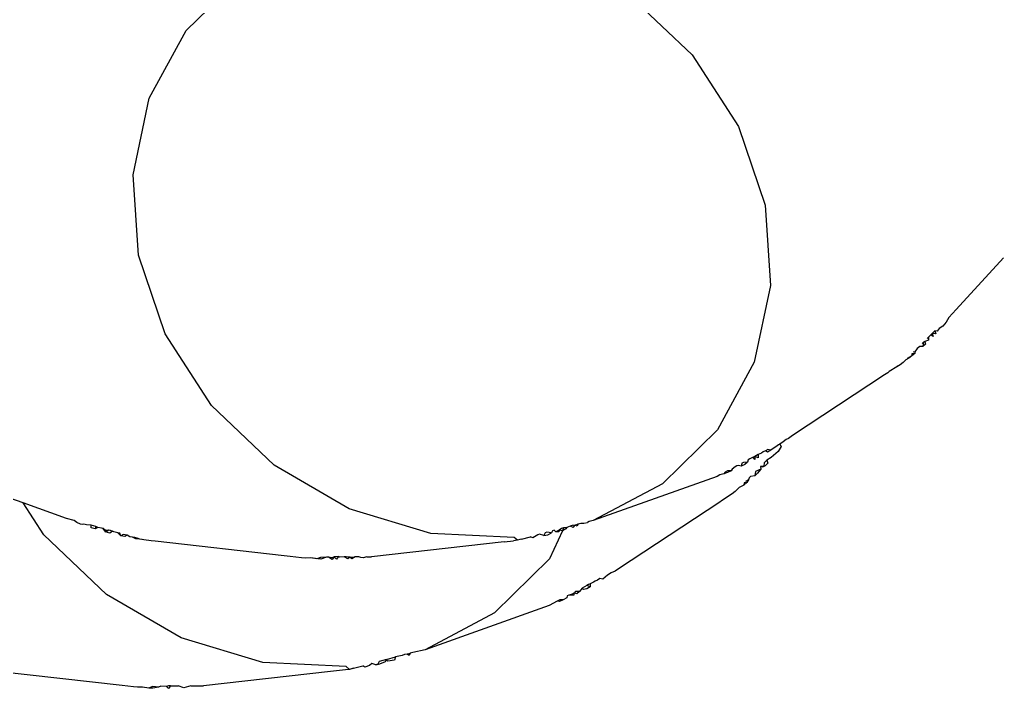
# Model space of a CAD drawing. Header units: inches. Extents: x 9636 to 21597, y -10243 to 557.
# Drawn here: x 13971.647 to 13972.565, y -8281.212 to -8280.585 of the extents above; entities that cross this region are included whole.
import ezdxf

# ---------------------------------------------------------------- set-up
doc = ezdxf.new("R2010")
doc.units = ezdxf.units.IN
doc.header["$MEASUREMENT"] = 0
doc.layers.add('Edges', color=7, linetype='Continuous')

# ---------------------------------------------------------------- blocks, each defined once
blk = doc.blocks.new('Porch Swing Bed Twin Size pl')
at = {"layer": 'Edges'}
for p, q in [((31.27735, 2.6052), (31.36445, 2.61507)), ((31.37297, 2.61504), (31.36445, 2.61507)), ((31.37297, 2.61504), (31.3778, 2.61636)), ((31.3778, 2.61636), (31.38178, 2.615)), ((31.38705, 2.61498), (31.38178, 2.615)), ((31.38705, 2.61498), (31.38841, 2.61678)), ((31.38705, 2.61498), (31.38844, 2.61504)), ((31.38841, 2.61678), (31.38982, 2.61555)), ((31.38844, 2.61504), (31.38982, 2.61555)), ((31.38982, 2.61555), (31.39371, 2.61528)), ((31.39371, 2.61528), (31.39529, 2.61601)), ((31.39529, 2.61601), (31.39903, 2.61667)), ((31.39529, 2.61601), (31.39935, 2.61555)), ((31.39903, 2.61667), (31.40182, 2.61655)), ((31.39935, 2.61555), (31.40182, 2.61655)), ((31.40182, 2.61655), (31.40617, 2.61586)), ((31.40617, 2.61586), (31.40963, 2.61602)), ((31.40963, 2.61602), (31.41241, 2.61576)), ((31.41241, 2.61576), (31.42018, 2.61484)), ((31.42018, 2.61484), (31.5125, 2.60442)), ((31.24358, 2.59997), (31.23972, 2.59824)), ((31.24628, 2.60058), (31.24358, 2.59997)), ((31.24411, 2.59828), (31.24501, 2.60013)), ((31.24501, 2.60013), (31.24628, 2.60058)), ((31.24628, 2.60058), (31.24914, 2.59964)), ((31.24914, 2.59964), (31.25076, 2.60109)), ((31.25076, 2.60109), (31.2539, 2.60211)), ((31.2539, 2.60211), (31.25531, 2.60129)), ((31.26156, 2.60298), (31.25531, 2.60129)), ((31.26156, 2.60298), (31.26436, 2.60373)), ((31.26156, 2.60298), (31.26263, 2.60326)), ((31.26436, 2.60373), (31.26713, 2.60407)), ((31.26436, 2.60373), (31.26661, 2.60186)), ((31.26661, 2.60186), (31.32363, 2.59912)), ((31.26713, 2.60407), (31.27735, 2.6052)), ((31.22274, 2.59254), (31.22344, 2.59414)), ((31.22485, 2.59329), (31.22274, 2.59254)), ((31.22344, 2.59414), (31.22485, 2.59329)), ((31.22485, 2.59329), (31.22673, 2.59361)), ((31.22673, 2.59361), (31.22832, 2.59418)), ((31.22832, 2.59418), (31.23273, 2.59522)), ((31.23273, 2.59522), (31.23342, 2.59731)), ((31.23908, 2.59693), (31.23273, 2.59522)), ((31.23342, 2.59731), (31.23804, 2.59799)), ((31.23804, 2.59799), (31.23908, 2.59693)), ((31.23908, 2.59693), (31.24411, 2.59828)), ((31.23972, 2.59824), (31.23908, 2.59693)), ((31.32363, 2.59912), (31.37967, 2.58222)), ((31.12758, 2.55997), (31.2125, 2.59024)), ((31.16498, 2.56507), (31.2125, 2.59024)), ((31.2125, 2.59024), (31.22097, 2.59206)), ((31.22097, 2.59206), (31.22274, 2.59254)), ((31.37967, 2.58222), (31.43092, 2.55231)), ((31.12203, 2.55702), (31.12758, 2.55997)), ((31.1273, 2.52805), (31.16498, 2.56507)), ((31.11031, 2.5516), (31.11095, 2.55308)), ((31.11095, 2.55308), (31.11401, 2.55277)), ((31.11401, 2.55277), (31.11519, 2.5534)), ((31.11519, 2.5534), (31.11537, 2.55465)), ((31.11537, 2.55465), (31.1179, 2.55617)), ((31.1179, 2.55617), (31.12042, 2.55722)), ((31.1179, 2.55617), (31.12031, 2.55611)), ((31.12031, 2.55611), (31.12203, 2.55702)), ((31.12042, 2.55722), (31.12203, 2.55702)), ((31.09937, 2.54501), (31.09943, 2.54718)), ((31.09943, 2.54718), (31.10179, 2.54847)), ((31.09943, 2.54718), (31.10169, 2.54631)), ((31.10055, 2.54564), (31.10169, 2.54631)), ((31.10169, 2.54631), (31.10503, 2.54802)), ((31.10179, 2.54847), (31.10401, 2.54894)), ((31.10401, 2.54894), (31.10503, 2.54802)), ((31.10503, 2.54802), (31.10671, 2.55028)), ((31.10671, 2.55028), (31.10851, 2.55191)), ((31.10671, 2.55028), (31.10951, 2.55039)), ((31.10851, 2.55191), (31.11031, 2.5516)), ((31.10951, 2.55039), (31.11031, 2.5516)), ((31.11031, 2.5516), (31.1116, 2.55208)), ((31.1116, 2.55208), (31.11401, 2.55277)), ((31.43092, 2.55231), (31.47388, 2.51143)), ((31.08759, 2.53909), (31.09067, 2.54199)), ((31.09067, 2.54199), (31.09283, 2.54155)), ((31.09283, 2.54155), (31.09432, 2.54253)), ((31.09432, 2.54253), (31.09606, 2.54326)), ((31.09606, 2.54326), (31.09716, 2.54399)), ((31.09716, 2.54399), (31.09937, 2.54501)), ((31.09937, 2.54501), (31.10055, 2.54564)), ((31.01058, 2.48909), (31.08012, 2.53481)), ((31.08012, 2.53481), (31.08227, 2.53636)), ((31.08227, 2.53636), (31.08517, 2.53749)), ((31.08517, 2.53749), (31.08759, 2.53909)), ((31.11836, 2.50882), (31.1273, 2.52805)), ((31.15843, 2.51627), (31.24939, 2.52658)), ((31.25257, 2.52657), (31.24939, 2.52658)), ((31.25257, 2.52657), (31.25495, 2.52722)), ((31.25495, 2.52722), (31.25656, 2.52717)), ((31.25656, 2.52717), (31.25791, 2.52655)), ((31.25791, 2.52655), (31.26043, 2.52654)), ((31.26043, 2.52654), (31.26274, 2.52788)), ((31.26043, 2.52654), (31.26199, 2.52701)), ((31.26199, 2.52701), (31.26404, 2.52694)), ((31.26274, 2.52788), (31.26404, 2.52694)), ((31.26404, 2.52694), (31.26553, 2.52804)), ((31.26404, 2.52694), (31.26672, 2.52651)), ((31.26553, 2.52804), (31.26811, 2.5265)), ((31.26672, 2.52651), (31.26811, 2.5265)), ((31.26811, 2.5265), (31.27088, 2.52674)), ((31.27088, 2.52674), (31.27199, 2.52649)), ((31.27199, 2.52649), (31.27335, 2.5283)), ((31.27199, 2.52649), (31.27476, 2.52662)), ((31.27199, 2.52649), (31.27338, 2.52655)), ((31.27335, 2.5283), (31.27476, 2.52662)), ((31.27476, 2.52662), (31.27615, 2.52832)), ((31.27476, 2.52662), (31.27615, 2.52718)), ((31.27615, 2.52832), (31.27865, 2.5268)), ((31.27615, 2.52718), (31.27865, 2.5268)), ((31.27865, 2.5268), (31.28004, 2.52686)), ((31.28004, 2.52686), (31.28397, 2.52818)), ((31.28004, 2.52686), (31.28429, 2.52706)), ((31.28397, 2.52818), (31.28576, 2.52798)), ((31.28429, 2.52706), (31.28676, 2.52806)), ((31.28429, 2.52706), (31.28576, 2.52798)), ((31.28576, 2.52798), (31.29111, 2.52737)), ((31.28676, 2.52806), (31.29111, 2.52737)), ((31.29111, 2.52737), (31.29457, 2.52753)), ((31.29457, 2.52753), (31.29735, 2.52727)), ((31.29735, 2.52727), (31.30512, 2.52635)), ((31.30512, 2.52635), (31.3091, 2.52596)), ((31.3091, 2.52596), (31.39744, 2.51593)), ((31.13541, 2.5115), (31.13884, 2.51362)), ((31.13884, 2.51362), (31.14025, 2.51281)), ((31.1465, 2.51449), (31.14025, 2.51281)), ((31.1465, 2.51449), (31.1493, 2.51524)), ((31.1465, 2.51449), (31.14757, 2.51477)), ((31.1493, 2.51524), (31.15207, 2.51558)), ((31.1493, 2.51524), (31.15155, 2.51337)), ((31.15155, 2.51337), (31.20857, 2.51063)), ((31.15843, 2.51627), (31.15207, 2.51558)), ((31.39744, 2.51593), (31.40022, 2.51563)), ((31.40022, 2.51563), (31.40521, 2.51501)), ((31.40521, 2.51501), (31.40797, 2.51461)), ((31.40521, 2.51501), (31.40648, 2.51466)), ((31.40648, 2.51466), (31.40797, 2.51461)), ((31.40797, 2.51461), (31.41072, 2.51418)), ((31.40797, 2.51461), (31.40977, 2.51374)), ((31.40977, 2.51374), (31.41138, 2.51329)), ((31.41072, 2.51418), (31.41315, 2.51309)), ((31.41138, 2.51329), (31.41315, 2.51309)), ((31.41315, 2.51309), (31.41487, 2.5129)), ((31.41487, 2.5129), (31.41668, 2.51182)), ((31.41668, 2.51182), (31.41838, 2.51277)), ((31.41838, 2.51277), (31.42109, 2.51219)), ((31.11099, 2.50653), (31.10979, 2.5048)), ((31.11099, 2.50653), (31.11326, 2.50569)), ((31.11326, 2.50569), (31.11551, 2.50644)), ((31.11551, 2.50644), (31.11608, 2.50748)), ((31.11551, 2.50644), (31.11767, 2.50673)), ((31.11608, 2.50748), (31.11836, 2.50882)), ((31.11767, 2.50673), (31.11836, 2.50882)), ((31.11767, 2.50673), (31.11899, 2.50709)), ((31.11836, 2.50882), (31.12073, 2.50835)), ((31.11899, 2.50709), (31.12073, 2.50835)), ((31.12073, 2.50835), (31.12101, 2.50957)), ((31.12073, 2.50835), (31.12298, 2.5095)), ((31.12101, 2.50957), (31.12298, 2.5095)), ((31.12298, 2.5095), (31.12402, 2.50844)), ((31.12402, 2.50844), (31.12534, 2.5088)), ((31.12534, 2.5088), (31.12604, 2.51024)), ((31.12852, 2.51148), (31.12604, 2.51024)), ((31.12604, 2.51024), (31.12905, 2.50979)), ((31.13122, 2.51209), (31.12852, 2.51148)), ((31.12905, 2.50979), (31.13037, 2.51015)), ((31.13037, 2.51015), (31.13122, 2.51209)), ((31.13122, 2.51209), (31.13408, 2.51115)), ((31.13408, 2.51115), (31.13541, 2.5115)), ((31.20857, 2.51063), (31.26461, 2.49373)), ((31.41668, 2.51182), (31.418, 2.51145)), ((31.418, 2.51145), (31.41938, 2.51127)), ((31.41938, 2.51127), (31.42109, 2.51219)), ((31.42109, 2.51219), (31.42303, 2.51006)), ((31.42109, 2.51219), (31.42171, 2.51042)), ((31.42171, 2.51042), (31.42303, 2.51006)), ((31.42303, 2.51006), (31.42575, 2.50955)), ((31.42575, 2.50955), (31.42673, 2.50903)), ((31.42673, 2.50903), (31.42863, 2.5104)), ((31.42673, 2.50903), (31.42936, 2.50829)), ((31.42804, 2.50866), (31.42936, 2.50829)), ((31.42863, 2.5104), (31.43021, 2.50984)), ((31.42936, 2.50829), (31.4313, 2.50969)), ((31.42936, 2.50829), (31.43143, 2.50851)), ((31.43021, 2.50984), (31.43143, 2.50851)), ((31.4313, 2.50969), (31.43306, 2.50727)), ((31.43143, 2.50851), (31.43306, 2.50727)), ((31.43306, 2.50727), (31.43438, 2.5069)), ((31.43438, 2.5069), (31.4369, 2.50656)), ((31.4369, 2.50656), (31.43872, 2.50752)), ((31.4369, 2.50656), (31.43807, 2.50587)), ((31.43807, 2.50587), (31.43872, 2.50752)), ((31.43872, 2.50752), (31.44134, 2.50668)), ((31.44134, 2.50668), (31.44147, 2.50493)), ((31.47388, 2.51143), (31.48795, 2.48967)), ((31.01252, 2.47148), (31.09744, 2.50175)), ((31.04992, 2.47658), (31.09744, 2.50175)), ((31.09744, 2.50175), (31.10021, 2.50235)), ((31.10021, 2.50235), (31.10117, 2.50299)), ((31.10378, 2.50362), (31.10117, 2.50299)), ((31.10591, 2.50357), (31.10378, 2.50362)), ((31.10768, 2.50405), (31.10591, 2.50357)), ((31.10768, 2.50405), (31.10838, 2.50565)), ((31.10979, 2.5048), (31.10768, 2.50405)), ((31.10838, 2.50565), (31.10979, 2.5048)), ((31.10979, 2.5048), (31.11167, 2.50512)), ((31.11167, 2.50512), (31.11326, 2.50569)), ((31.43807, 2.50587), (31.44147, 2.50493)), ((31.44147, 2.50493), (31.44445, 2.50476)), ((31.44445, 2.50476), (31.4465, 2.50427)), ((31.4465, 2.50427), (31.44755, 2.50438)), ((31.44755, 2.50438), (31.4486, 2.50414)), ((31.4486, 2.50414), (31.45117, 2.50317)), ((31.45117, 2.50317), (31.4529, 2.50175)), ((31.4529, 2.50175), (31.45826, 2.50026)), ((31.45826, 2.50026), (31.48795, 2.48967)), ((31.26461, 2.49373), (31.31586, 2.46382)), ((31.00218, 2.48347), (31.00955, 2.4882)), ((31.00955, 2.4882), (31.01058, 2.48909)), ((31.48795, 2.48967), (31.53198, 2.47427)), ((30.99419, 2.47744), (30.99731, 2.47919)), ((30.99731, 2.47919), (31.00004, 2.48192)), ((31.00004, 2.48192), (31.00218, 2.48347)), ((30.99053, 2.47243), (30.99089, 2.47385)), ((30.99089, 2.47385), (30.99216, 2.47579)), ((30.99089, 2.47385), (30.99308, 2.47497)), ((30.99216, 2.47579), (30.99419, 2.47744)), ((30.99216, 2.47579), (30.99402, 2.47592)), ((30.99402, 2.47592), (30.99419, 2.47744)), ((31.01224, 2.43957), (31.04992, 2.47658)), ((30.98259, 2.46653), (30.98471, 2.46928)), ((30.98259, 2.46653), (30.98618, 2.46808)), ((30.98274, 2.46464), (30.98259, 2.46653)), ((30.98471, 2.46928), (30.98662, 2.47103)), ((30.98618, 2.46808), (30.98662, 2.47103)), ((30.98662, 2.47103), (30.98962, 2.47152)), ((30.98962, 2.47152), (30.99053, 2.47243)), ((31.00013, 2.46491), (31.00225, 2.46655)), ((31.00225, 2.46655), (31.00284, 2.46769)), ((31.00284, 2.46769), (31.00536, 2.46873)), ((31.00284, 2.46769), (31.00525, 2.46763)), ((31.00525, 2.46763), (31.00697, 2.46853)), ((31.00536, 2.46873), (31.0079, 2.46974)), ((31.00697, 2.46853), (31.0079, 2.46974)), ((31.0079, 2.46974), (31.01055, 2.47043)), ((31.01055, 2.47043), (31.01252, 2.47148)), ((30.97543, 2.45855), (30.97839, 2.4603)), ((30.97771, 2.4624), (30.97951, 2.46424)), ((30.97839, 2.4603), (30.97771, 2.4624)), ((30.97839, 2.4603), (30.9793, 2.46121)), ((30.9793, 2.46121), (30.98016, 2.46215)), ((30.97951, 2.46424), (30.98145, 2.46526)), ((30.98016, 2.46215), (30.98047, 2.46451)), ((30.98047, 2.46451), (30.98274, 2.46464)), ((30.98145, 2.46526), (30.98274, 2.46464)), ((30.98667, 2.45778), (30.98673, 2.45998)), ((30.98673, 2.45998), (30.98783, 2.45843)), ((30.98783, 2.45843), (30.98997, 2.45953)), ((30.98997, 2.45953), (30.99115, 2.46015)), ((30.99115, 2.46015), (30.99165, 2.46179)), ((30.99165, 2.46179), (30.99345, 2.46342)), ((30.99165, 2.46179), (30.99445, 2.4619)), ((30.99345, 2.46342), (30.9959, 2.46459)), ((30.99445, 2.4619), (30.99564, 2.46253)), ((30.99564, 2.46253), (30.9959, 2.46459)), ((30.9959, 2.46459), (30.99782, 2.46406)), ((30.99782, 2.46406), (30.99895, 2.46428)), ((30.99895, 2.46428), (31.00013, 2.46491)), ((31.31586, 2.46382), (31.35882, 2.42294)), ((30.96868, 2.45104), (30.97069, 2.45435)), ((30.97069, 2.45435), (30.97543, 2.45855)), ((30.9714, 2.45063), (30.97561, 2.4535)), ((30.97561, 2.4535), (30.97788, 2.45491)), ((30.97561, 2.4535), (30.97777, 2.45306)), ((30.97777, 2.45306), (30.97926, 2.45404)), ((30.97788, 2.45491), (30.97926, 2.45404)), ((30.97926, 2.45404), (30.981, 2.45477)), ((30.981, 2.45477), (30.9821, 2.4555)), ((30.9821, 2.4555), (30.98431, 2.45652)), ((30.98431, 2.45652), (30.98437, 2.45869)), ((30.98431, 2.45652), (30.98667, 2.45778)), ((30.98437, 2.45869), (30.98667, 2.45778)), ((30.98549, 2.45715), (30.98667, 2.45778)), ((30.98667, 2.45778), (30.98783, 2.45843)), ((30.96363, 2.44556), (30.96506, 2.44632)), ((30.96506, 2.44632), (30.96721, 2.44788)), ((30.96721, 2.44788), (30.96939, 2.4494)), ((30.96939, 2.4494), (30.96868, 2.45104)), ((30.96939, 2.4494), (30.9705, 2.44995)), ((30.9705, 2.44995), (30.9714, 2.45063)), ((30.8978, 2.40201), (30.96078, 2.44349)), ((30.96078, 2.44349), (30.96363, 2.44556)), ((30.98697, 2.39323), (31.01224, 2.43957)), ((31.35882, 2.42294), (31.39056, 2.37387)), ((30.88929, 2.3965), (30.89449, 2.39972)), ((30.89449, 2.39972), (30.89552, 2.4006)), ((30.89552, 2.4006), (30.8978, 2.40201)), ((30.88316, 2.39161), (30.88498, 2.39343)), ((30.88498, 2.39343), (30.88712, 2.39498)), ((30.88712, 2.39498), (30.88929, 2.3965)), ((30.88851, 2.39577), (30.88929, 2.3965)), ((30.97581, 2.34073), (30.98697, 2.39323)), ((30.87547, 2.38394), (30.87695, 2.3861)), ((30.87695, 2.3861), (30.8771, 2.3873)), ((30.87695, 2.3861), (30.87802, 2.38648)), ((30.8771, 2.3873), (30.87913, 2.38895)), ((30.8771, 2.3873), (30.87897, 2.38743)), ((30.87897, 2.38743), (30.87913, 2.38895)), ((30.87913, 2.38895), (30.88225, 2.3907)), ((30.87913, 2.38895), (30.88119, 2.39058)), ((30.88119, 2.39058), (30.88316, 2.39161)), ((30.86753, 2.37804), (30.87023, 2.379)), ((30.86965, 2.38079), (30.87157, 2.38254)), ((30.87023, 2.379), (30.86965, 2.38079)), ((30.87023, 2.379), (30.87112, 2.37959)), ((30.87112, 2.37959), (30.87157, 2.38254)), ((30.87112, 2.37959), (30.87202, 2.3805)), ((30.87157, 2.38254), (30.87357, 2.38253)), ((30.87357, 2.38253), (30.87547, 2.38394)), ((30.87357, 2.38253), (30.87456, 2.38303)), ((30.86265, 2.37391), (30.86514, 2.37362)), ((30.86333, 2.37181), (30.86265, 2.37391)), ((30.86333, 2.37181), (30.86514, 2.37362)), ((30.86424, 2.37272), (30.86514, 2.37362)), ((30.86445, 2.37575), (30.86602, 2.37455)), ((30.86514, 2.37362), (30.86445, 2.37575)), ((30.86514, 2.37362), (30.86602, 2.37455)), ((30.86602, 2.37455), (30.86768, 2.37615)), ((30.86768, 2.37615), (30.86753, 2.37804)), ((30.86768, 2.37615), (30.86858, 2.37706)), ((31.39056, 2.37387), (31.40893, 2.31995)), ((30.85362, 2.36255), (30.85563, 2.36586)), ((30.85563, 2.36586), (30.85779, 2.36861)), ((30.85779, 2.36861), (30.86037, 2.37006)), ((30.86037, 2.37006), (30.8617, 2.37188)), ((30.8617, 2.37188), (30.86333, 2.37181)), ((30.84857, 2.35707), (30.85362, 2.36255)), ((30.81612, 2.32171), (30.84857, 2.35707)), ((30.97955, 2.28565), (30.97581, 2.34073)), ((31.40893, 2.31995), (31.41266, 2.26487)), ((30.99791, 2.23173), (30.97955, 2.28565)), ((31.41266, 2.26487), (31.40151, 2.21237)), ((31.02965, 2.18266), (30.99791, 2.23173)), ((31.40151, 2.21237), (31.37623, 2.16603)), ((31.07261, 2.14178), (31.02965, 2.18266)), ((31.37623, 2.16603), (31.33855, 2.12902))]:
    blk.add_line(p, q, dxfattribs=at)

msp = doc.modelspace()

# ---------------------------------------------------------------- block references
at = {"xscale": 1.370056412249949, "yscale": 1.370056412249949, "zscale": 1.370056412249949, "rotation": 180}
msp.add_blockref('Porch Swing Bed Twin Size pl', (14014.79065, -8277.6273), dxfattribs=at)

doc.saveas('drawing.dxf')
